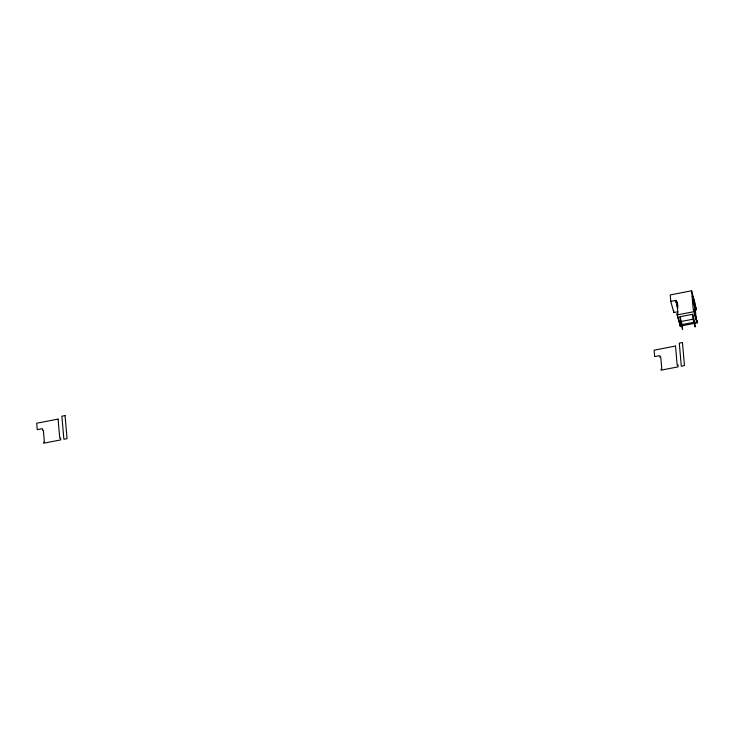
<?xml version="1.0" encoding="UTF-8"?>
<svg xmlns="http://www.w3.org/2000/svg" width="734" height="734" viewBox="0 0 734 734"><rect width="100%" height="100%" fill="white"/><g stroke="black" fill="none" stroke-linecap="round" stroke-linejoin="round"><path stroke-width="1.1" d="M695.199 308.051L692.134 296.848L692.942 296.692L696.006 307.895L695.199 308.051L694.676 301.986L691.611 290.783L670.215 294.93L670.775 301.362L673.84 312.565L677.941 311.767M670.775 301.362L675.904 300.371L677.858 307.5M677.711 308.078L676.042 301.968L676.849 301.812L677.968 305.885M676.849 301.812L677.886 313.776L677.087 313.932L677.17 314.914L680.234 326.116L697.3 322.804L694.061 309.638L693.263 309.794L692.309 298.821L693.116 298.665L692.942 296.692M697.126 320.841L696.318 320.997L695.373 310.014L696.171 309.858L696.006 307.895M677.17 314.914L694.236 311.611L694.061 309.638M680.005 316.721L682.152 324.566L682.583 329.483L680.436 321.639L680.005 316.721L692.621 314.28L694.768 322.116L695.199 327.034L693.052 319.198L692.621 314.28M680.436 321.639L693.052 319.198M682.152 324.566L694.768 322.116M680.234 326.116L680.152 325.134L680.95 324.978M693.116 298.665L696.171 309.858M692.309 298.821L695.373 310.014M694.236 311.611L697.3 322.804M694.098 312.849L695.768 318.96M677.087 313.932L680.152 325.134M691.611 290.783L692.134 296.848M675.904 300.371L676.042 301.968M673.656 310.418L673.84 312.565M65.051 415.6L61.885 416.215L63.886 439.29L67.051 438.675L65.051 415.6M58.087 419.086L36.7 423.234L37.26 429.665L42.389 428.665L42.526 430.262L43.334 430.106L44.37 442.07L43.563 442.226L43.655 443.217L60.72 439.905L60.546 437.941L59.738 438.097L58.087 419.086M682.464 342.549L679.299 343.163L681.299 366.238L684.464 365.624L682.464 342.549M675.509 346.035L654.113 350.182L654.673 356.614L659.802 355.614L659.949 357.219L660.747 357.063L661.793 369.018L660.985 369.184L661.068 370.165L678.133 366.853L677.968 364.89L677.161 365.046L675.509 346.035"/></g></svg>
